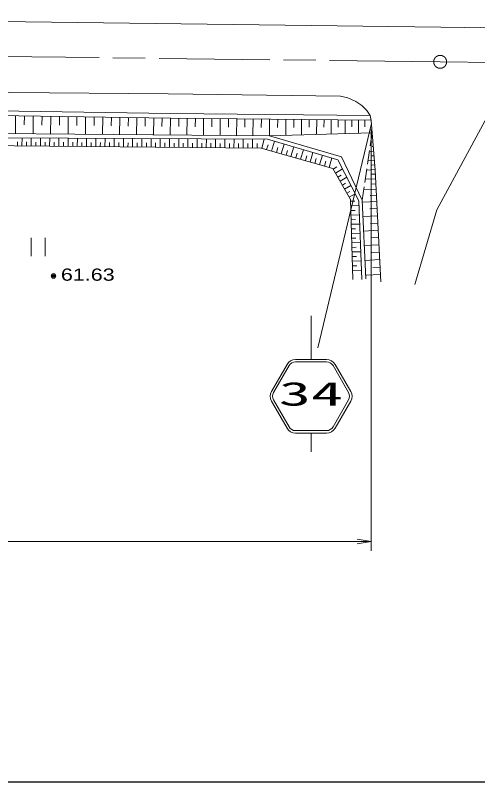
# Model space of a CAD drawing. Units: millimetres, scale not verified. Extents: x 40000 to 680000, y 20000 to 380000.
# Drawn here: x 116742 to 166908, y 205000 to 288100 of the extents above; entities that cross this region are included whole.
import ezdxf
from ezdxf.enums import TextEntityAlignment as Align

# ---------------------------------------------------------------- set-up
doc = ezdxf.new("R2010")
doc.units = ezdxf.units.MM
doc.header["$LTSCALE"] = 1000
doc.header["$PDMODE"] = 32
doc.header["$PDSIZE"] = 500
doc.linetypes.add('CHAIN', pattern=[18.5, 12, -1.5, 3.5, -1.5])
for name, color, linetype, lineweight in [('M-BMK', 2, 'CHAIN', 13), ('M-STR-HTXT', 7, 'Continuous', 13), ('M-STR-STRC', 7, 'Continuous', 13), ('M-TTL-BAND', 7, 'Continuous', 25), ('M-WORK', 1, 'Continuous', 13)]:
    doc.layers.add(name, color=color, linetype=linetype, lineweight=lineweight)
doc.styles.add('ＭＳ ゴシック', font='')
doc.styles.add('ＭＳ Ｐゴシック', font='')
doc.styles.get('ＭＳ ゴシック').set_extended_font_data('MS Gothic')
doc.styles.get('ＭＳ Ｐゴシック').set_extended_font_data('MS PGothic')

# ---------------------------------------------------------------- blocks, each defined once
blk = doc.blocks.new('open_arrow')
at = {"color": 0, "linetype": 'Continuous', "lineweight": -2}
blk.add_lwpolyline([(7.5, 1.25), (0, 0), (7.5, -1.25)], dxfattribs=at)

msp = doc.modelspace()

# ---------------------------------------------------------------- linework, layer by layer
at = {"layer": 'M-BMK'}
msp.add_line((264645, 281924), (162838, 283059), dxfattribs=at)
msp.add_lwpolyline([(162838, 283059), (94277, 283907), (86511, 283971), (61540, 284323)], dxfattribs=at)
msp.add_circle((162838, 283059), 700, dxfattribs=at)
at = {"layer": 'M-STR-HTXT'}
for p, q in [((155342, 275732), (155342, 230047)), ((61899, 231047), (155342, 231047))]:
    msp.add_line(p, q, dxfattribs=at)
at = {"layer": 'M-STR-STRC'}
for p, q in [((149560, 252057), (155370, 276370)), ((148831, 250781), (148831, 255501)), ((146220, 250249), (144531, 247323)), ((150520, 250781), (147142, 250781)), ((147142, 250515), (150520, 250515)), ((153131, 247323), (151442, 250249)), ((144761, 247190), (146451, 250116)), ((151211, 250116), (152901, 247190)), ((144531, 246259), (146220, 243333)), ((146451, 243466), (144761, 246392)), ((152901, 246392), (151211, 243466)), ((151442, 243333), (153131, 246259)), ((150520, 243067), (147142, 243067)), ((150520, 242801), (147142, 242801)), ((148831, 242801), (148831, 240759))]:
    msp.add_line(p, q, dxfattribs=at)
for centre, radius, start, end in [((147142, 249717), 1064, 90, 150), ((147142, 249717), 798, 90, 150), ((150520, 249717), 1064, 30, 90), ((150520, 249717), 798, 30, 90), ((145452, 246791), 1064, 150, 210), ((145452, 246791), 798, 150, 210), ((152210, 246791), 798, 330, 30.00002), ((152210, 246791), 1064, 330, 30), ((147142, 243865), 1064, 210, 270), ((147142, 243865), 798, 210, 270), ((150520, 243865), 798, 270, 330), ((150520, 243865), 1064, 270, 330)]:
    msp.add_arc(centre, radius, start, end, dxfattribs=at)
at = {"layer": 'M-TTL-BAND'}
msp.add_line((40000, 205000), (579000, 205000), dxfattribs=at)
at = {"layer": 'M-WORK'}
for p, q in [((116774, 277200), (116744, 275281)), ((117733, 277186), (117718, 276226)), ((118693, 277171), (118663, 275265)), ((119646, 277156), (119631, 276203)), ((120598, 277142), (120569, 275249)), ((121545, 277127), (121530, 276181)), ((122491, 277113), (122462, 275233)), ((123431, 277098), (123416, 276158)), ((124371, 277084), (124342, 275217)), ((125304, 277069), (125290, 276136)), ((126237, 277055), (126209, 275202)), ((127164, 277041), (127150, 276114)), ((128091, 277027), (128063, 275186)), ((129011, 277013), (128997, 276092)), ((129932, 276999), (129904, 275170)), ((130846, 276985), (130832, 276070)), ((131760, 276971), (131732, 275155)), ((132668, 276957), (132654, 276049)), ((133575, 276943), (133556, 275140)), ((134477, 276933), (134467, 276031)), ((135378, 276923), (135359, 275124)), ((136278, 276913), (136268, 276014)), ((137177, 276903), (137157, 275109)), ((138074, 276894), (138064, 275997)), ((138971, 276884), (138952, 275094)), ((139866, 276874), (139856, 275979)), ((140761, 276864), (140741, 275079)), ((141653, 276855), (141644, 275962)), ((142546, 276845), (142526, 275064)), ((143436, 276835), (143427, 275945)), ((144327, 276825), (144307, 275049)), ((145215, 276816), (145205, 275928)), ((146103, 276806), (146084, 275100)), ((146956, 276797), (146947, 275944)), ((147809, 276787), (147791, 275149)), ((148629, 276778), (148620, 275959)), ((149448, 276770), (149431, 275196)), ((150235, 276761), (150226, 275974)), ((151022, 276752), (151005, 275241)), ((151777, 276744), (151769, 275988)), ((152533, 276736), (152517, 275284)), ((153259, 276728), (153251, 276002)), ((153985, 276720), (153970, 275326)), ((154682, 276712), (154674, 276015)), ((144317, 275049), (155453, 275369)), ((155453, 275369), (155245, 273944)), ((116966, 273942), (116970, 274376)), ((117466, 273937), (117474, 274805)), ((117966, 273933), (117970, 274368)), ((118466, 273928), (118474, 274799)), ((118966, 273924), (118970, 274361)), ((119466, 273919), (119474, 274794)), ((119966, 273915), (119970, 274354)), ((120466, 273911), (120474, 274789)), ((120966, 273906), (120970, 274347)), ((121466, 273902), (121474, 274783)), ((121966, 273897), (121970, 274340)), ((122466, 273893), (122474, 274778)), ((122966, 273888), (122970, 274333)), ((123466, 273884), (123474, 274772)), ((123966, 273879), (123970, 274325)), ((124466, 273875), (124474, 274767)), ((124966, 273870), (124970, 274318)), ((125466, 273866), (125474, 274762)), ((125966, 273861), (125970, 274311)), ((126466, 273857), (126474, 274756)), ((126966, 273852), (126970, 274304)), ((127466, 273848), (127474, 274751)), ((127966, 273843), (127970, 274297)), ((128466, 273839), (128474, 274746)), ((128966, 273835), (128970, 274290)), ((129466, 273830), (129474, 274740)), ((129966, 273826), (129970, 274282)), ((130466, 273821), (130474, 274735)), ((130966, 273817), (130970, 274275)), ((131466, 273812), (131474, 274729)), ((131966, 273808), (131970, 274268)), ((132466, 273803), (132474, 274724)), ((132966, 273799), (132970, 274261)), ((133466, 273794), (133474, 274719)), ((133966, 273790), (133970, 274254)), ((134466, 273785), (134474, 274713)), ((134966, 273781), (134970, 274247)), ((135466, 273776), (135474, 274708)), ((135966, 273772), (135970, 274239)), ((136466, 273767), (136474, 274703)), ((136966, 273763), (136970, 274232)), ((137466, 273759), (137474, 274697)), ((138466, 273750), (138474, 274692)), ((139465, 273741), (139474, 274686)), ((140465, 273732), (140474, 274681)), ((141465, 273723), (141474, 274676)), ((142465, 273714), (142474, 274670)), ((143479, 273685), (143757, 274663)), ((144545, 273383), (144847, 274449)), ((155535, 274372), (155305, 274353)), ((137966, 273754), (137970, 274225)), ((138965, 273745), (138970, 274218)), ((139965, 273736), (139970, 274211)), ((140965, 273727), (140970, 274204)), ((141965, 273718), (141970, 274196)), ((142974, 273709), (142978, 274218)), ((144012, 273534), (144163, 274067)), ((145074, 273233), (145224, 273762)), ((145603, 273083), (145903, 274141)), ((146128, 272934), (146277, 273459)), ((146653, 272785), (146951, 273836)), ((147697, 272489), (147993, 273532)), ((155173, 273450), (154956, 271965)), ((155576, 273874), (155461, 273864)), ((147175, 272637), (147323, 273159)), ((148215, 272342), (148362, 272860)), ((148733, 272195), (149027, 273231)), ((149762, 271903), (150054, 272932)), ((150784, 271613), (151074, 272635)), ((155617, 273375), (155156, 273337)), ((155659, 272877), (155428, 272858)), ((149247, 272049), (149393, 272563)), ((150273, 271758), (150418, 272269)), ((155700, 272379), (155008, 272322)), ((155741, 271880), (155395, 271852)), ((151231, 271433), (151615, 271654)), ((151479, 270999), (152249, 271441)), ((154884, 271471), (154668, 269986)), ((155782, 271382), (154860, 271306)), ((151728, 270566), (152090, 270773)), ((151977, 270132), (152701, 270547)), ((155835, 270384), (154717, 270327)), ((155810, 270883), (155348, 270860)), ((152226, 269698), (152565, 269893)), ((152475, 269265), (153152, 269653)), ((154596, 269492), (154388, 268067)), ((155892, 269266), (154553, 269198)), ((155864, 269825), (155305, 269796)), ((152724, 268831), (153039, 269012)), ((152972, 268397), (153604, 268759)), ((155926, 268596), (155256, 268562)), ((153132, 267938), (153568, 267950)), ((155960, 267927), (154398, 267848)), ((153145, 267438), (154019, 267463)), ((153159, 266939), (153602, 266951)), ((155999, 267146), (155218, 267106)), ((153173, 266439), (154059, 266463)), ((153187, 265939), (153636, 265951)), ((156039, 266365), (154465, 266285)), ((153201, 265439), (154098, 265464)), ((156079, 265578), (155292, 265538)), ((153214, 264939), (153669, 264952)), ((153228, 264440), (154138, 264465)), ((156119, 264791), (154533, 264710)), ((118479, 263976), (118479, 261976)), ((119979, 261976), (119979, 263976)), ((153242, 263940), (153703, 263953)), ((153256, 263440), (154178, 263465)), ((156159, 263998), (155366, 263958)), ((153269, 262940), (153737, 262953)), ((156199, 263205), (154602, 263124)), ((153283, 262440), (154218, 262466)), ((153297, 261941), (153770, 261954)), ((156240, 262406), (155441, 262366)), ((153311, 261441), (154257, 261467)), ((153324, 260941), (153804, 260954)), ((156280, 261608), (154671, 261526)), ((153338, 260441), (154297, 260468)), ((156321, 260803), (155516, 260762)), ((156362, 259998), (154740, 259916))]:
    msp.add_line(p, q, dxfattribs=at)
for points in [[(565251, 267269), (565012, 267395), (555550, 270127), (544601, 272986), (535994, 274969), (527014, 276681), (517426, 278292), (505211, 279747), (493257, 280795), (482181, 281407), (473553, 281781), (466971, 281971), (442040, 282404), (414183, 283068), (390225, 283590), (377570, 283764), (365482, 283891), (331475, 284439), (295139, 284972), (264524, 285415), (162903, 286802), (61511, 288100)], [(61570, 280183), (98938, 279892), (133323, 279579), (152031, 279349), (152823, 279165), (153690, 278750), (154328, 278317), (154876, 277777), (155228, 277221), (155342, 276705), (155788, 271308), (156402, 259204)], [(160083, 258902), (162488, 267003), (167920, 277087), (168574, 278078), (169158, 278655), (169721, 278936), (184453, 278824), (204955, 278592), (212346, 278581), (231624, 278412), (248526, 278237), (257326, 278173), (265596, 278089), (280951, 277815), (289050, 277661)], [(91257, 277591), (133572, 276943), (155341, 276719)], [(91264, 278091), (133579, 277443), (155228, 277221)], [(93633, 275476), (144317, 275049), (152143, 272770), (154388, 268067), (154757, 259528)], [(93739, 274932), (144116, 274661), (151744, 272440), (153998, 267979), (154337, 259459)], [(153366, 259442), (153126, 268129), (151194, 271497), (143409, 273705), (93621, 274151)]]:
    msp.add_lwpolyline(points, dxfattribs=at)
for radius in [150, 120, 90, 60, 30, 20]:
    msp.add_circle((120886, 259840), radius, dxfattribs=at)
msp.add_point((120886, 259840), dxfattribs=at)

# ---------------------------------------------------------------- block references
at = {"layer": 'M-STR-HTXT', "xscale": 200, "yscale": 200, "rotation": 180}
msp.add_blockref('open_arrow', (155342, 231047), dxfattribs=at)

# ---------------------------------------------------------------- texts
at = {"layer": 'M-STR-STRC', "style": 'ＭＳ ゴシック', "width": 2}
msp.add_text('34', height=2566, dxfattribs=at).set_placement((148822, 245005), align=Align.BOTTOM_CENTER)
at = {"layer": 'M-WORK', "style": 'ＭＳ Ｐゴシック', "width": 1.35}
msp.add_text('61.63', height=1320, dxfattribs=at).set_placement((124604, 258926), align=Align.BOTTOM_CENTER)

doc.saveas('drawing.dxf')
